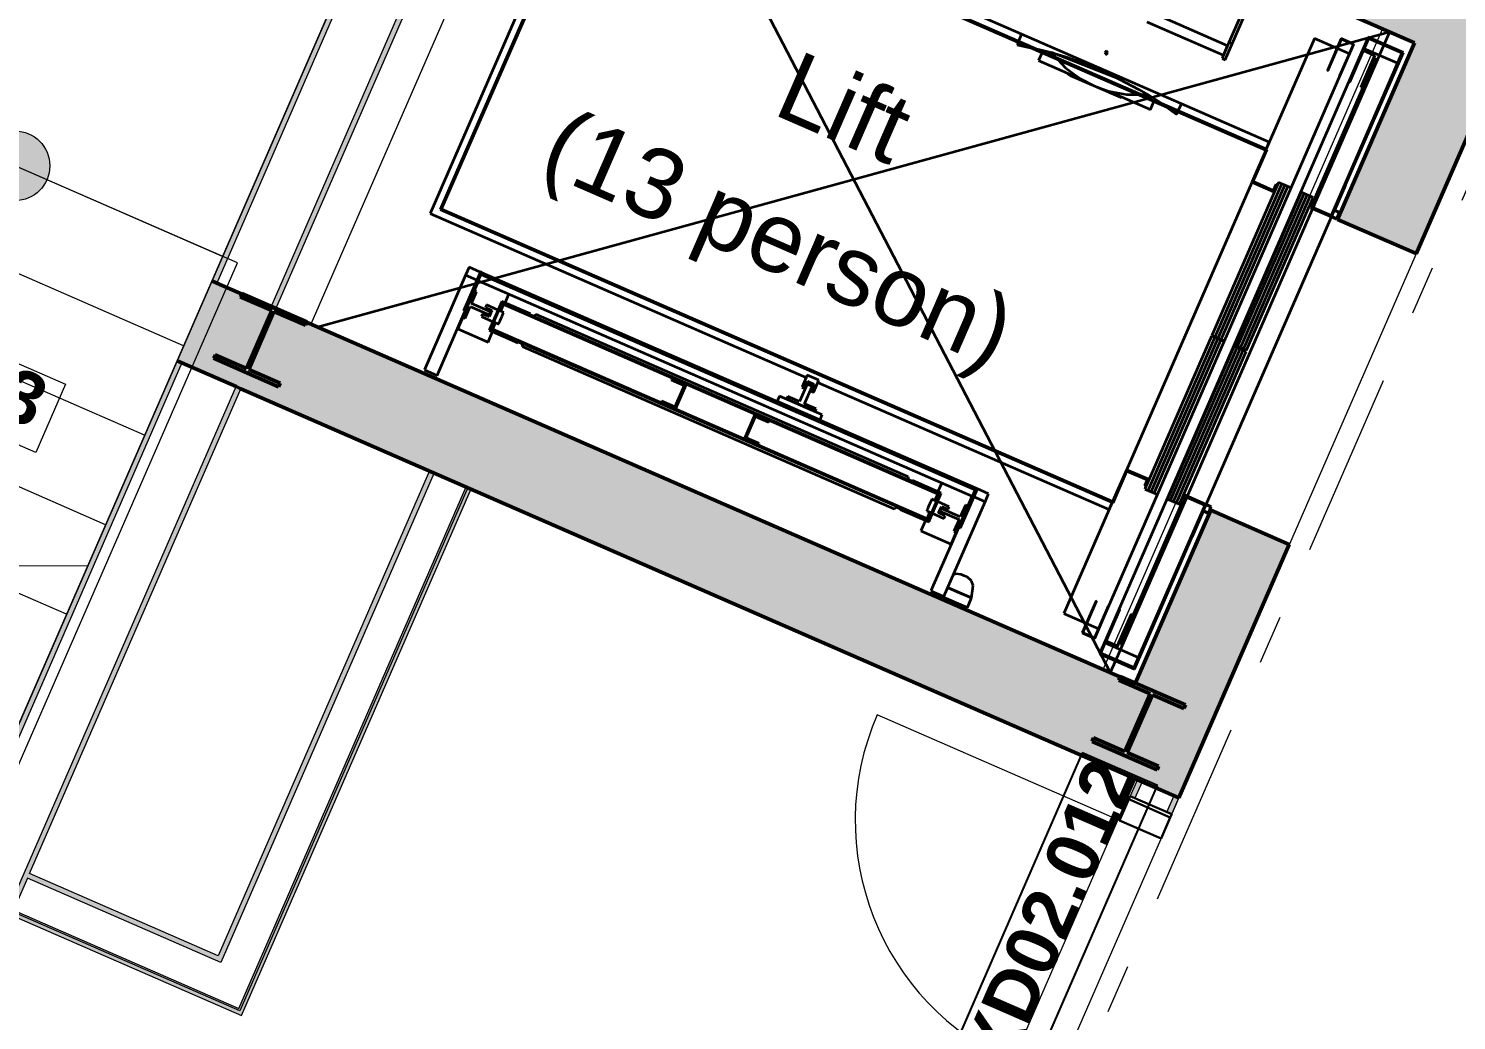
# Model space of a CAD drawing. Header units: millimetres. Extents: x -37281 to 954596, y -59787 to 956680.
# Drawn here: x 878162 to 882260, y -3239 to -393 of the extents above; entities that cross this region are included whole.
import ezdxf
from ezdxf.enums import TextEntityAlignment as Align

# ---------------------------------------------------------------- set-up
doc = ezdxf.new("R2010")
doc.units = ezdxf.units.MM
doc.header["$MEASUREMENT"] = 0
doc.linetypes.add('Double Dashed', pattern=[1093.611073, 529.166651, -211.666656, 141.111112, -211.666656])
for name, color, linetype in [('A-05-M_Gross_Int_Circulation', 7, 'Continuous'), ('A-05-M_Gross_Int_Plant', 7, 'Continuous'), ('A-15-M_Column_Int', 7, 'Continuous'), ('A-15-MG_Structural_Grid', 7, 'Continuous'), ('A-20-M_Floor_Slab', 7, 'Continuous'), ('A-25-M_Wall_Int', 7, 'Continuous'), ('ArchiCAD Door Markers', 7, 'Continuous'), ('ArchiCAD Doors', 7, 'Continuous'), ('New_A-05-M_Gross_Int_Circulation', 7, 'Continuous')]:
    doc.layers.add(name, color=color, linetype=linetype)
for name, color, linetype, lineweight, true_color in [('A-05-M_Gross_Int_Circulation_Pen_No__74', 7, 'Continuous', 20, 0x606060), ('A-05-M_Gross_Int_Plant_Pen_No__74', 7, 'Continuous', 20, 0x606060), ('A-15-M_Column_Int_Pen_No__28', 7, 'Continuous', 50, 0x2a2a2a), ('A-15-MG_Structural_Grid_Pen_No__163', 7, 'Continuous', 0, 0x750077), ('A-25-M_Wall_Int_Pen_No__107', 7, 'Continuous', 15, 0xa6a6a6), ('A-25-M_Wall_Int_Pen_No__27', 7, 'Continuous', 50, 0x2a2a2a), ('ArchiCAD Doors_Pen_No__27', 7, 'Continuous', 50, 0x2a2a2a), ('ArchiCAD Doors_Pen_No__43', 7, 'Continuous', 30, 0x444444), ('ArchiCAD Doors_Pen_No__63', 7, 'Continuous', 20, 0x606060), ('New_A-05-M_Gross_Int_Circulation_Pen_No__74', 7, 'Continuous', 20, 0x606060)]:
    doc.layers.add(name, color=color, linetype=linetype, lineweight=lineweight, true_color=true_color)
for name, color, linetype, lineweight in [('A-20-M_Floor_Slab_Pen_No__89', 8, 'Continuous', 20), ('A-25-M_Wall_Int_Pen_No__1', 7, 'Continuous', 13), ('A-30-M_Stair_Pen_No__1', 7, 'Continuous', 13), ('A-30-M_Stair_Pen_No__2', 8, 'Continuous', 15), ('A-80-M_Lift_Pen_No__8', 7, 'Continuous', 35), ('ArchiCAD Door Markers_Pen_No__1', 7, 'Continuous', 13), ('ArchiCAD Door Markers_Pen_No__5', 7, 'Continuous', 25), ('ArchiCAD Doors_Pen_No__1', 7, 'Continuous', 13), ('ArchiCAD Zone Stamps_Pen_No__9', 7, 'Continuous', 13), ('New_A-95-P_Text_1_50_GA_Pen_No__1', 7, 'Continuous', 13), ('New_ArchiCAD Zone Stamps_Pen_No__9', 7, 'Continuous', 13)]:
    doc.layers.add(name, color=color, linetype=linetype, lineweight=lineweight)
doc.styles.add('GENERATED_STYLE_1', font='')
doc.styles.add('GENERATED_STYLE_2', font='')
doc.styles.add('GENERATED_STYLE_3', font='')
doc.styles.add('GENERATED_STYLE_4', font='')
doc.styles.get('GENERATED_STYLE_1').set_extended_font_data('Swis721 BT', bold=True)
doc.styles.get('GENERATED_STYLE_2').set_extended_font_data('Arial', bold=True)
doc.styles.get('GENERATED_STYLE_3').set_extended_font_data('Arial')
doc.styles.get('GENERATED_STYLE_4').set_extended_font_data('Swis721 BT')

# ---------------------------------------------------------------- blocks, each defined once
blk = doc.blocks.new('Hub Circulation-Second_SF014_42_1', base_point=(876979.5, 5772.6))
at = {"layer": 'New_A-05-M_Gross_Int_Circulation_Pen_No__74', "linetype": 'Continuous'}
blk.add_line((883357.7, 1744.8), (880973.6, -3722.7), dxfattribs=at)
at = {"layer": 'New_ArchiCAD Zone Stamps_Pen_No__9'}
for tag, height, style, p in [('ROOM_NAME', 250, 'GENERATED_STYLE_2', (875649.2, 7549.1)), ('zoneNameLine2', 250, 'GENERATED_STYLE_2', (875460.7, 7117)), ('ROOM_NUMBER', 200, 'GENERATED_STYLE_3', (875272.3, 6696.3)), ('measuredAreaCode', 200, 'GENERATED_STYLE_3', (875115.3, 6336.2)), ('ROOM_WALLS_PRM', 200, 'GENERATED_STYLE_3', (875422.7, 6202.1)), ('DUMMY_649', 200, 'GENERATED_STYLE_3', (876051.9, 5927.8)), ('DUMMY_650', 133.3, 'GENERATED_STYLE_3', (876331.1, 5821.2))]:
    blk.add_attdef(tag, text='', height=height, rotation=336.4404, dxfattribs=dict(at, style=style)).set_placement(p, align=Align.TOP_LEFT)
blk = doc.blocks.new('Slab_11_1', base_point=(868400.7, -1742.5))
at = {"layer": 'A-20-M_Floor_Slab_Pen_No__89', "linetype": 'Continuous', "flags": 128}
for points in [[(868400.7, -1742.5), (871981.6, 6433.3), (871711.1, 6181.5), (872166.4, 6610.1), (872083.5, 6699.2), (879688, 13775.7), (879758.4, 13700.1), (882077.2, 15857.9), (882748.6, 15136.4), (883656.2, 17217.8), (917975.8, 2252.6), (910750.2, -14317.9), (907864.7, -13059.7), (905807.1, -17778.4), (876958.8, -5199.1), (878761.4, -1065.4), (876229.6, 38.6), (874326.3, -4326.4)], [(881245.9, -2232.6), (882047.3, -394.7), (879774, 596.5), (878972.6, -1241.4)]]:
    blk.add_lwpolyline(points, close=True, dxfattribs=at)
blk = doc.blocks.new('Female WC_INB 2253_92_2', base_point=(879209.4, -4820.6))
at = {"layer": 'A-05-M_Gross_Int_Plant_Pen_No__74', "linetype": 'Continuous'}
for p, q in [((879422.7, -1710.3), (878768.2, -3211.3)), ((881339.4, -2546.1), (879422.7, -1710.3)), ((880803.8, -3774.4), (881339.4, -2546.1)), ((878768.2, -3211.3), (878079.4, -2911))]:
    blk.add_line(p, q, dxfattribs=at)
at = {"layer": 'ArchiCAD Zone Stamps_Pen_No__9'}
for tag, height, style, p in [('ROOM_NAME', 250, 'GENERATED_STYLE_2', (878821.7, -3455.1)), ('zoneNameLine2', 250, 'GENERATED_STYLE_2', (878633.2, -3887.2)), ('ROOM_NUMBER', 200, 'GENERATED_STYLE_3', (878444.8, -4307.9)), ('measuredAreaCode', 200, 'GENERATED_STYLE_3', (878287.8, -4668)), ('DUMMY_649', 200, 'GENERATED_STYLE_3', (878595.2, -4802.1)), ('DUMMY_650', 200, 'GENERATED_STYLE_3', (879065.9, -5007.3)), ('DUMMY_651', 133.3, 'GENERATED_STYLE_3', (879345.2, -5113.9))]:
    blk.add_attdef(tag, text='', height=height, rotation=336.4404, dxfattribs=dict(at, style=style)).set_placement(p, align=Align.TOP_LEFT)
blk = doc.blocks.new('Stair 03_INB 2252_97_2', base_point=(877629.1, -173.2))
at = {"layer": 'A-05-M_Gross_Int_Circulation_Pen_No__74', "linetype": 'Continuous'}
blk.add_line((876916.7, -5180.7), (879624.7, 1029.5), dxfattribs=at)
at = {"layer": 'ArchiCAD Zone Stamps_Pen_No__9'}
for tag, height, style, p in [('ROOM_NAME', 250, 'GENERATED_STYLE_2', (877381, 1131.5)), ('zoneNameLine2', 250, 'GENERATED_STYLE_2', (877192.5, 699.3)), ('ROOM_NUMBER', 200, 'GENERATED_STYLE_3', (877004.1, 278.6)), ('measuredAreaCode', 200, 'GENERATED_STYLE_3', (876847.1, -81.5)), ('DUMMY_649', 200, 'GENERATED_STYLE_3', (877154.5, -215.5)), ('DUMMY_650', 200, 'GENERATED_STYLE_3', (877643.8, -428.9)), ('DUMMY_651', 133.3, 'GENERATED_STYLE_3', (877923.1, -535.5))]:
    blk.add_attdef(tag, text='', height=height, rotation=336.4404, dxfattribs=dict(at, style=style)).set_placement(p, align=Align.TOP_LEFT)
blk = doc.blocks.new('Wall_256_2', base_point=(876916.7, -5180.7))
at = {"layer": 'A-25-M_Wall_Int_Pen_No__107', "linetype": 'Continuous'}
for points in [[(879489.9, 720.4), (878688.5, -1117.5), (878702.2, -1123.4), (879503.6, 714.4)], [(879659.4, 646.5), (878858, -1191.4), (878871.8, -1197.4), (879673.2, 640.5)], [(878588.5, -1346.6), (876916.7, -5180.7), (876930.4, -5186.7), (878602.3, -1352.6)], [(878758.1, -1420.6), (877086.3, -5254.7), (877100, -5260.7), (878771.9, -1426.6)]]:
    blk.add_hatch(color=256, dxfattribs=at).paths.add_polyline_path(points)
at = {"layer": 'A-25-M_Wall_Int_Pen_No__107', "linetype": 'Continuous', "lineweight": 0, "true_color": 0x535353}
for points in [[(878688.5, -1117.5), (878588.5, -1346.6), (878602.3, -1352.6), (878702.2, -1123.4)], [(878702.2, -1123.4), (878602.3, -1352.6), (878758.1, -1420.6), (878858, -1191.4)], [(878858, -1191.4), (878758.1, -1420.6), (878771.9, -1426.6), (878871.8, -1197.4)]]:
    blk.add_hatch(color=251, dxfattribs=at).paths.add_polyline_path(points)
at = {"layer": 'A-25-M_Wall_Int_Pen_No__1', "linetype": 'Continuous'}
for p, q in [((879503.6, 714.4), (878702.2, -1123.4)), ((878858, -1191.4), (879659.4, 646.5)), ((878602.3, -1352.6), (876930.4, -5186.7)), ((877086.3, -5254.7), (878758.1, -1420.6))]:
    blk.add_line(p, q, dxfattribs=at)
at = {"layer": 'A-25-M_Wall_Int_Pen_No__1', "linetype": 'Continuous', "flags": 128}
for points in [[(878871.8, -1197.4), (879673.2, 640.5)], [(879383.1, 475.5), (876916.7, -5180.7)], [(878165.3, -2817.6), (878771.9, -1426.6)]]:
    blk.add_lwpolyline(points, dxfattribs=at)
at = {"layer": 'A-25-M_Wall_Int_Pen_No__27', "linetype": 'Continuous'}
for p, q in [((878702.2, -1123.4), (878688.5, -1117.5)), ((878858, -1191.4), (878702.2, -1123.4)), ((878871.8, -1197.4), (878858, -1191.4)), ((878588.5, -1346.6), (878602.3, -1352.6)), ((878602.3, -1352.6), (878758.1, -1420.6)), ((878758.1, -1420.6), (878771.9, -1426.6))]:
    blk.add_line(p, q, dxfattribs=at)
blk = doc.blocks.new('Wall_257_2', base_point=(877982, -2737.6))
at = {"layer": 'A-25-M_Wall_Int_Pen_No__107', "linetype": 'Continuous'}
for points in [[(878706.1, -3053.4), (878165.3, -2817.6), (878159.3, -2831.3), (878713.9, -3073.1)], [(878113.4, -2936.7), (878773.3, -3224.5), (878765.6, -3204.8), (878119.4, -2923)]]:
    blk.add_hatch(color=256, dxfattribs=at).paths.add_polyline_path(points)
at = {"layer": 'A-25-M_Wall_Int_Pen_No__1', "linetype": 'Continuous'}
for p, q in [((878713.9, -3073.1), (878159.3, -2831.3)), ((878119.4, -2923), (878765.6, -3204.8))]:
    blk.add_line(p, q, dxfattribs=at)
at = {"layer": 'A-25-M_Wall_Int_Pen_No__1', "linetype": 'Continuous', "flags": 128}
for points in [[(878706.1, -3053.4), (878165.3, -2817.6)], [(878159.3, -2831.3), (878119.4, -2923)], [(878113.4, -2936.7), (878773.3, -3224.5)]]:
    blk.add_lwpolyline(points, dxfattribs=at)
blk = doc.blocks.new('Wall_258_2', base_point=(878706.1, -3053.4))
at = {"layer": 'A-25-M_Wall_Int_Pen_No__107', "linetype": 'Continuous'}
for points in [[(879312.7, -1662.4), (878706.1, -3053.4), (878713.9, -3073.1), (879326.4, -1668.4)], [(878773.3, -3224.5), (879431.9, -1714.3), (879418.1, -1708.3), (878765.6, -3204.8)]]:
    blk.add_hatch(color=256, dxfattribs=at).paths.add_polyline_path(points)
at = {"layer": 'A-25-M_Wall_Int_Pen_No__1', "linetype": 'Continuous'}
for p, q in [((879326.4, -1668.4), (878713.9, -3073.1)), ((878765.6, -3204.8), (879418.1, -1708.3))]:
    blk.add_line(p, q, dxfattribs=at)
at = {"layer": 'A-25-M_Wall_Int_Pen_No__1', "linetype": 'Continuous', "flags": 128}
for points in [[(879312.7, -1662.4), (878706.1, -3053.4)], [(879431.9, -1714.3), (879312.7, -1662.4)], [(878773.3, -3224.5), (879431.9, -1714.3)]]:
    blk.add_lwpolyline(points, dxfattribs=at)
blk = doc.blocks.new('Wall_287_2', base_point=(879545.8, 848.8))
at = {"layer": 'A-25-M_Wall_Int_Pen_No__107', "linetype": 'Continuous', "lineweight": 0, "true_color": 0x535353}
blk.add_hatch(color=251, dxfattribs=at).paths.add_polyline_path([(879673.2, 640.5), (882139, -434.7), (882194.9, -306.4), (879729.2, 768.8)])
at = {"layer": 'A-25-M_Wall_Int_Pen_No__27', "linetype": 'Continuous', "flags": 128}
for points in [[(882194.9, -306.4), (879729.2, 768.8)], [(879673.2, 640.5), (882139, -434.7)]]:
    blk.add_lwpolyline(points, dxfattribs=at)
blk = doc.blocks.new('Wall_288_2', base_point=(878688.5, -1117.5))
at = {"layer": 'A-25-M_Wall_Int_Pen_No__107', "linetype": 'Continuous', "lineweight": 0, "true_color": 0x535353}
blk.add_hatch(color=251, dxfattribs=at).paths.add_polyline_path([(878771.9, -1426.6), (881463.1, -2600.1), (881337.6, -2272.6), (878871.8, -1197.4)])
at = {"layer": 'A-25-M_Wall_Int_Pen_No__27', "linetype": 'Continuous', "flags": 128}
for points in [[(881337.6, -2272.6), (878871.8, -1197.4)], [(878771.9, -1426.6), (881463.1, -2600.1)]]:
    blk.add_lwpolyline(points, dxfattribs=at)
blk = doc.blocks.new('Simple Door Opening_5')
at = {"layer": 'ArchiCAD Doors_Pen_No__27', "linetype": 'Continuous'}
for p, q in [((-455, 0), (-455, 246)), ((455, 0), (455, 246))]:
    blk.add_line(p, q, dxfattribs=at)
blk = doc.blocks.new('Wall_290_2', base_point=(883357.7, 1744.8))
at = {"layer": 'A-25-M_Wall_Int_Pen_No__107', "linetype": 'Continuous', "lineweight": 0, "true_color": 0x535353}
for points in [[(882641.4, 102), (882415.9, 200.4), (881918.3, -940.9), (882143.8, -1039.2)], [(881780, -1873.3), (881554.5, -1775), (881337.6, -2272.6), (881463.1, -2600.1)]]:
    blk.add_hatch(color=251, dxfattribs=at).paths.add_polyline_path(points)
at = {"layer": 'A-25-M_Wall_Int_Pen_No__27', "linetype": 'Continuous', "flags": 128}
for points in [[(882143.8, -1039.2), (882641.4, 102)], [(882139, -434.7), (881918.3, -940.9)], [(881554.5, -1775), (881337.6, -2272.6)], [(881463.1, -2600.1), (881780, -1873.3)]]:
    blk.add_lwpolyline(points, dxfattribs=at)
at = {"layer": 'ArchiCAD Doors', "color": 251, "linetype": 'Continuous', "lineweight": 20, "true_color": 0x606060, "xscale": -1, "zscale": 1000, "rotation": 246.4404159907759}
blk.add_blockref('Simple Door Opening_5', (881736.4, -1357.9), dxfattribs=at)
blk = doc.blocks.new('Door 19_5')
at = {"layer": 'ArchiCAD Doors_Pen_No__1', "linetype": 'Continuous'}
for p, q in [((-455.3, -15), (-455.3, 0)), ((455.3, -15), (455.3, 0)), ((-455.3, -115), (-455.3, -15)), ((455.3, -115), (455.3, -15)), ((-455.3, -130), (-455.3, -115)), ((455.3, -130), (455.3, -115))]:
    blk.add_line(p, q, dxfattribs=at)
at = {"layer": 'ArchiCAD Doors_Pen_No__43', "linetype": 'Continuous'}
for p, q in [((-445.3, 0), (-455.3, 0)), ((-455.3, 0), (-455.3, -130)), ((-379.3, 0), (-445.3, 0)), ((-445.3, 0), (-445.3, -130)), ((-379.3, -130), (-379.3, 0)), ((445.3, 0), (379.3, 0)), ((379.3, 0), (379.3, -130)), ((445.3, 0), (455.3, 0)), ((445.3, -130), (445.3, 0)), ((455.3, 0), (455.3, -130)), ((-445.3, -130), (-455.3, -130)), ((-445.3, -130), (-379.3, -130)), ((379.3, -130), (445.3, -130)), ((445.3, -130), (455.3, -130))]:
    blk.add_line(p, q, dxfattribs=at)
at = {"layer": 'ArchiCAD Doors_Pen_No__63', "linetype": 'Continuous'}
blk.add_line((379.3, 0), (379.3, 758.5), dxfattribs=at)
blk.add_arc((379.3, 0), 758.5, 90, 180, dxfattribs=at)
blk = doc.blocks.new('Door Stamp 17_3')
at = {"layer": 'ArchiCAD Door Markers_Pen_No__5', "linetype": 'Continuous'}
for p, q in [((514.6, -70), (-514.6, -70)), ((-514.6, -70), (-514.6, -305.7)), ((514.6, -70), (-514.6, -70)), ((514.6, -305.7), (514.6, -70)), ((-514.6, -305.7), (514.6, -305.7))]:
    blk.add_line(p, q, dxfattribs=at)
at = {"layer": 'ArchiCAD Door Markers_Pen_No__1', "style": 'GENERATED_STYLE_2'}
blk.add_attdef('AC_WIDO_ID', text='', height=150, rotation=180, dxfattribs=at).set_placement((457.5, -21.1), align=Align.BOTTOM_LEFT)
blk = doc.blocks.new('Wall_291_2', base_point=(881563.1, -2370.9))
at = {"layer": 'A-25-M_Wall_Int_Pen_No__107', "linetype": 'Continuous'}
for points in [[(881344, -2548.1), (881323.3, -2595.5), (881337.1, -2601.5), (881357.7, -2554.1)], [(881449.4, -2594.1), (881428.7, -2641.4), (881442.5, -2647.4), (881463.1, -2600.1)], [(880959.4, -3430.1), (880854.5, -3670.7), (880868.2, -3676.7), (880973.1, -3436.1)], [(881064.8, -3476.1), (880959.9, -3716.7), (880973.6, -3722.7), (881078.5, -3482.1)]]:
    blk.add_hatch(color=256, dxfattribs=at).paths.add_polyline_path(points)
at = {"layer": 'A-25-M_Wall_Int_Pen_No__1', "linetype": 'Continuous'}
for p, q in [((881357.7, -2554.1), (881337.1, -2601.5)), ((881337.1, -2601.5), (881323.3, -2595.5)), ((881428.7, -2641.4), (881337.1, -2601.5)), ((881428.7, -2641.4), (881449.4, -2594.1)), ((881442.5, -2647.4), (881428.7, -2641.4)), ((880973.1, -3436.1), (880868.2, -3676.7)), ((880973.1, -3436.1), (880959.4, -3430.1)), ((881064.8, -3476.1), (880973.1, -3436.1)), ((880959.9, -3716.7), (881064.8, -3476.1)), ((881078.5, -3482.1), (881064.8, -3476.1))]:
    blk.add_line(p, q, dxfattribs=at)
at = {"layer": 'A-25-M_Wall_Int_Pen_No__1', "linetype": 'Continuous', "flags": 128}
for points in [[(881344, -2548.1), (881323.3, -2595.5)], [(881463.1, -2600.1), (881344, -2548.1)], [(881442.5, -2647.4), (881463.1, -2600.1)], [(880959.4, -3430.1), (880854.5, -3670.7)], [(880973.6, -3722.7), (881078.5, -3482.1)], [(880868.2, -3676.7), (880959.9, -3716.7)]]:
    blk.add_lwpolyline(points, dxfattribs=at)
at = {"layer": 'ArchiCAD Door Markers'}
ref = blk.add_blockref('Door Stamp 17_3', (881260.5, -3064.8), dxfattribs=dict(at, rotation=246.4404154257695))
ref.add_attrib('AC_WIDO_ID', 'XD02.012', dxfattribs={"layer": 'ArchiCAD Door Markers_Pen_No__1', "color": 7, "height": 150, "rotation": 66.4404, "style": 'GENERATED_STYLE_2'}).set_placement((881013.5, -3407.2), align=Align.BOTTOM_LEFT)
at = {"layer": 'ArchiCAD Doors', "color": 251, "linetype": 'Continuous', "lineweight": 20, "true_color": 0x606060, "zscale": 1000, "rotation": 66.44041542576947}
blk.add_blockref('Door 19_5', (881141.3, -3012.8), dxfattribs=at)
blk = doc.blocks.new('Universal Columns Column 19_3')
at = {"layer": 'A-15-M_Column_Int', "linetype": 'Continuous', "lineweight": 0, "true_color": 0xffffff}
h = blk.add_hatch(dxfattribs=at)
h.set_pattern_fill('613_01__a5_STUCCO_0003', style=0, pattern_type=2)
h.set_pattern_definition([(286.3, (0, 0), (-3213820, 11866500), [3000, -14992680]), (309.93, (992000, -2522800), (-1760680, 765780), [4670, -4288600]), (111.49, (-168200, -712500), (765800, 1760700), [7100, -2708200]), (111.49, (-238700, -1062700), (765800, 1760700), [7100, -2708200]), (111.49, (-566500, -1578300), (765800, 1760700), [7100, -2708200]), (111.49, (-655700, -1708100), (765800, 1760700), [7100, -2708200]), (111.494, (-465300, -1834400), (765800, 1760700), [7100, -2708200]), (111.494, (-104200, -1931700), (765800, 1760700), [7100, -2708200]), (111.494, (257800, -2002000), (765800, 1760700), [7100, -2708200]), (183.06, (-194600, -886000), (2526450, 994900), [11200, -4282100]), (183.06, (-349700, -1079650), (2526450, 994900), [11200, -4282100]), (183.06, (116350, -2076500), (2526450, 994900), [11200, -4282100]), (111.49, (-350400, -1231700), (765800, 1760700), [7100, -2708200]), (111.49, (-502900, -1720200), (765800, 1760700), [7100, -2708200]), (111.494, (-274000, -1895900), (765800, 1760700), [7100, -2708200]), (111.494, (322000, -2155100), (765800, 1760700), [7100, -2708200]), (48.06, (-367140, -1412600), (765780, 1760680), [10500, -6061050]), (48.06, (-236400, -1671930), (765780, 1760680), [10520, -6061050]), (48.06, (-93300, -549600), (765800, 1760700), [10500, -6061050]), (48.06, (189050, -378800), (765800, 1760700), [10500, -6061050]), (48.06, (50600, -207200), (765800, 1760700), [10500, -6061050]), (48.06, (563700, -450600), (765800, 1760700), [10500, -6061050]), (48.06, (904800, -517960), (765780, 1760680), [10500, -6061050]), (48.06, (1265960, -877540), (765780, 1760680), [10500, -6061050]), (48.06, (1482600, -916100), (765780, 1760680), [10520, -6061050]), (48.06, (1273060, -1199550), (765780, 1760680), [10520, -6061050]), (48.06, (1211900, -1491860), (765780, 1760680), [10520, -6061050]), (48.06, (943500, -1689000), (765780, 1760680), [10520, -6061050]), (48.06, (1016600, -1999200), (765780, 1760680), [10520, -6061050]), (48.06, (801000, -2133260), (765780, 1760680), [10520, -6061050]), (48.06, (807600, -2293060), (765780, 1760680), [10520, -6061050]), (48.06, (630500, -2291960), (765780, 1760680), [10520, -6061050]), (48.06, (151700, -1607900), (765780, 1760680), [10520, -6061050]), (48.06, (70000, -1177460), (765780, 1760680), [10500, -6061050]), (48.06, (631750, -935800), (765780, 1760680), [10500, -6061050]), (48.06, (986700, -1181300), (765780, 1760680), [10500, -6061050]), (48.06, (850600, -1436000), (765780, 1760680), [10520, -6061050]), (48.06, (409300, -1365550), (765780, 1760680), [10500, -6061050]), (48.06, (488700, -1638000), (765780, 1760680), [10520, -6061050]), (48.06, (565600, -1787900), (765780, 1760680), [10520, -6061050]), (48.06, (297900, -886800), (765780, 1760680), [10500, -6061050]), (48.06, (277700, -629950), (765800, 1760700), [10500, -6061050]), (111.494, (551400, -2107800), (765800, 1760700), [7100, -2708200]), (111.494, (998900, -2140500), (765800, 1760700), [7100, -2708200]), (111.49, (707000, -1598400), (765800, 1760700), [7100, -2708200]), (111.494, (1193500, -1658100), (765800, 1760700), [7100, -2708200]), (111.49, (691100, -1191600), (765800, 1760700), [7100, -2708200]), (111.49, (1263300, -1334100), (765800, 1760700), [7100, -2708200]), (111.49, (979600, -866500), (765800, 1760700), [7100, -2708200]), (111.49, (1307600, -730700), (765800, 1760700), [7100, -2708200]), (111.49, (640400, -526600), (765800, 1760700), [7100, -2708200]), (111.49, (694500, -717200), (765800, 1760700), [7100, -2708200]), (111.49, (314700, -283700), (765800, 1760700), [7100, -2708200]), (111.49, (167600, -528500), (765800, 1760700), [7100, -2708200]), (111.49, (12400, -430600), (765800, 1760700), [7100, -2708200]), (111.49, (67100, -748000), (765800, 1760700), [7100, -2708200]), (111.49, (344000, -1091200), (765800, 1760700), [7100, -2708200]), (111.49, (29600, -939300), (765800, 1760700), [7100, -2708200]), (111.49, (438400, -757700), (765800, 1760700), [7100, -2708200]), (111.49, (-42600, -1373600), (765800, 1760700), [7100, -2708200]), (169.023, (65740, -1702860), (-7808487, 1302433), [10530, -17691000]), (169.023, (1133700, -1883880), (-7808487, 1302433), [10530, -17691000]), (169.023, (1445740, -1224800), (-7808487, 1302433), [10530, -17691000]), (169.023, (1047320, -1405880), (-7808487, 1302433), [10530, -17691000]), (169.023, (180300, -1357830), (-7808487, 1302433), [10530, -17691000]), (169.023, (-432670, -1577200), (-7808487, 1302433), [10530, -17691000]), (169.023, (223600, -966600), (-7808487, 1302433), [10530, -17691000]), (169.023, (1136430, -1014340), (-7808487, 1302433), [10530, -17691000]), (169.023, (1524220, -1021000), (-7808487, 1302433), [10530, -17691000]), (169.023, (1135220, -608810), (-7808487, 1302433), [10530, -17691000]), (169.023, (893470, -721350), (-7808487, 1302433), [10530, -17691000]), (169.023, (840820, -1017380), (-7808487, 1302433), [10530, -17691000]), (169.023, (46180, -1841170), (-7808487, 1302433), [10530, -17691000]), (169.023, (407640, -1861700), (-7808487, 1302433), [10530, -17691000]), (169.023, (845750, -1951000), (-7808487, 1302433), [10530, -17691000]), (48.06, (1350950, -1429200), (765780, 1760680), [10520, -6061050]), (48.06, (1140700, -2005970), (765780, 1760680), [10520, -6061050]), (48.06, (978100, -2309850), (765780, 1760680), [10520, -6061050]), (48.06, (198750, -158600), (765800, 1760700), [10500, -6061050]), (48.06, (458460, -261400), (765800, 1760700), [10500, -6061050]), (48.06, (772750, -448730), (765780, 1760680), [10500, -6061050]), (48.06, (1481360, -686060), (765780, 1760680), [10520, -6061050]), (48.06, (1667650, -817700), (765780, 1760680), [10520, -6061050]), (48.06, (1651400, -901750), (765780, 1760680), [10520, -6061050])])
h.paths.add_polyline_path([(-101.8, -101.6), (101.8, -101.6), (101.8, -90.6), (3.6, -90.6), (3.6, 90.6), (101.8, 90.6), (101.8, 101.6), (-101.8, 101.6), (-101.8, 90.6), (-3.6, 90.6), (-3.6, -90.6), (-101.8, -90.6)])
at = {"layer": 'A-15-M_Column_Int_Pen_No__28', "linetype": 'Continuous'}
for p, q in [((101.8, 101.6), (-101.8, 101.6)), ((-101.8, 101.6), (-101.8, 90.6)), ((-101.8, 90.6), (-3.6, 90.6)), ((-3.6, 90.6), (-3.6, -90.6)), ((3.6, -90.6), (3.6, 90.6)), ((3.6, 90.6), (101.8, 90.6)), ((101.8, 90.6), (101.8, 101.6)), ((-3.6, -90.6), (-101.8, -90.6)), ((-101.8, -90.6), (-101.8, -101.6)), ((-101.8, -101.6), (101.8, -101.6)), ((101.8, -90.6), (3.6, -90.6)), ((101.8, -101.6), (101.8, -90.6))]:
    blk.add_line(p, q, dxfattribs=at)
blk = doc.blocks.new('Standard grid marker')
at = {"layer": 'A-15-MG_Structural_Grid_Pen_No__163', "linetype": 'Double Dashed'}
blk.add_line((1000, 0), (29726, 0), dxfattribs=at)
at = {"layer": 'A-15-MG_Structural_Grid_Pen_No__163', "style": 'GENERATED_STYLE_4'}
for tag, p in [('AC_MarkerText_1_0', (-500, 41.2)), ('AC_MarkerText_1_1', (31226, 41.2))]:
    blk.add_attdef(tag, text='', height=350, rotation=90, dxfattribs=at).set_placement(p, align=Align.MIDDLE_CENTER)
blk = doc.blocks.new('ST01.03_2')
at = {"layer": 'A-30-M_Stair_Pen_No__2', "linetype": 'Continuous'}
blk.add_hatch(color=256, dxfattribs=at).paths.add_polyline_path([(750, 0, 1), (550, 0, 1)])
at = {"layer": 'A-30-M_Stair_Pen_No__1', "linetype": 'Continuous'}
for p, q in [((0, 0), (0, 1483.665)), ((650, 1248.665), (0, 968.665)), ((0, 1120), (1005.882, 1120)), ((0, 840), (1300, 840)), ((0, 560), (1300, 560)), ((0, 280), (1300, 280)), ((0, 0), (1300, 0)), ((0, 0), (1300, 0))]:
    blk.add_line(p, q, dxfattribs=at)
blk.add_circle((650, 0), 100, dxfattribs=at)

msp = doc.modelspace()

# ---------------------------------------------------------------- linework, layer by layer
at = {"layer": 'A-80-M_Lift_Pen_No__8', "linetype": 'Continuous'}
for p, q in [((879794, 587.9), (881265.9, -2241.3)), ((879774.4, 130), (879314.7, -924.1)), ((879785.8, 101.1), (879343.7, -912.7)), ((879347.6, -911.2), (879787.3, 97.1)), ((881716.2, -740.7), (879785.8, 101.1)), ((879787.3, 97.1), (881712.3, -742.2)), ((881672.5, -283.1), (881606.9, -433.4)), ((881616.1, -437.4), (881681.6, -287.1)), ((881011.9, -409.6), (880886.5, -354.9)), ((881602.9, -442.6), (881382.9, -346.6)), ((882067.3, -403.4), (878992.6, -1250)), ((881011.9, -409.6), (881003.1, -429.7)), ((881470.2, -609.4), (881011.9, -409.6)), ((881370.9, -374.1), (881590.9, -470.1)), ((882067.3, -403.4), (882052.3, -437.8)), ((881001.9, -432.5), (880998.7, -439.8)), ((880998.7, -439.8), (881038.5, -448.5)), ((881036, -447.9), (881070.4, -462.9)), ((882052.3, -437.8), (881280.9, -2206.9)), ((881606.9, -433.4), (881586.9, -479.2)), ((881590.9, -470.1), (881602.9, -442.6)), ((881596.1, -483.2), (881616.1, -437.4)), ((881616.1, -437.4), (881606.9, -433.4)), ((881852.2, -421.4), (881713.5, -739.5)), ((881953, -465.4), (881852.2, -421.4)), ((881929.2, -422.3), (881889.3, -514)), ((881890.2, -514.4), (881929.7, -423.6)), ((881963.7, -438.4), (881924.1, -529.1)), ((881925, -529.5), (881965, -437.9)), ((881965, -437.9), (881929.2, -422.3)), ((881929.7, -423.6), (881963.7, -438.4)), ((882006.5, -417.8), (881986.5, -463.6)), ((881989.2, -464.8), (882008, -421.7)), ((882107.3, -461.8), (882006.5, -417.8)), ((882008, -421.7), (882103.3, -463.3)), ((881053.5, -451.7), (881063.4, -453.9)), ((881070.6, -462.5), (881060.6, -485.4)), ((881060.6, -485.4), (881180.7, -537.7)), ((881063.4, -453.9), (881097.9, -462.4)), ((881070.4, -462.9), (881070.6, -462.5)), ((881073.3, -456.3), (881071.8, -459.7)), ((881097.9, -462.4), (881145.2, -476.4)), ((881097.9, -462.4), (881111.2, -476.9)), ((881291.8, -538.2), (881097.9, -462.4)), ((881116.2, -482.3), (881137.8, -505.9)), ((881145.2, -476.4), (881216.5, -503.2)), ((881251.2, -461), (881250.9, -462.6)), ((881250.9, -462.6), (881251.2, -464.1)), ((881252.1, -459.7), (881251.2, -461)), ((881251.2, -464.1), (881252, -465.4)), ((881252, -465.4), (881253.3, -466.3)), ((881253.4, -458.9), (881252.1, -459.7)), ((881253.3, -466.3), (881254.8, -466.6)), ((881255, -458.6), (881253.4, -458.9)), ((881254.8, -466.6), (881256.4, -466.4)), ((881256.5, -459), (881255, -458.6)), ((881986.5, -463.6), (881255, -2141.1)), ((881256.4, -466.4), (881257.7, -465.5)), ((881257.8, -459.9), (881256.5, -459)), ((881257.7, -465.5), (881258.6, -464.2)), ((881258.6, -461.2), (881257.8, -459.9)), ((881258.9, -462.7), (881258.6, -461.2)), ((881258.6, -464.2), (881258.9, -462.7)), ((881586.9, -479.2), (881596.1, -483.2)), ((881785.1, -850.4), (881953, -465.4)), ((882026.8, -481.2), (881841, -907.5)), ((881844.9, -905.9), (882029.6, -482.4)), ((882103.3, -463.3), (881899.9, -929.9)), ((881901.5, -933.8), (882107.3, -461.8)), ((881992.3, -455.3), (881952.3, -546.9)), ((881953.3, -547.3), (881992.8, -456.6)), ((882024.9, -470.6), (881985.3, -561.3)), ((881986.3, -561.7), (882026.2, -470)), ((881986.5, -463.6), (881989.2, -464.8)), ((882026.2, -470), (881992.3, -455.3)), ((881992.8, -456.6), (882024.9, -470.6)), ((882090.6, -492.6), (881995.2, -451.1)), ((882029.6, -482.4), (882026.8, -481.2)), ((881137.8, -505.9), (881180.7, -537.7)), ((881143.1, -521.3), (881142.1, -523.6)), ((881142.1, -523.6), (881151.3, -527.6)), ((881152.3, -525.3), (881151.3, -527.6)), ((881151.3, -527.6), (881213.3, -554.7)), ((881216.5, -503.2), (881239.8, -512.2)), ((881239.8, -512.2), (881291.8, -538.2)), ((881889.3, -514), (881890.2, -514.4)), ((881924.1, -529.1), (881925, -529.5)), ((881180.7, -537.7), (881219.8, -558.1)), ((881219.8, -558.1), (881261.4, -572.9)), ((881226.8, -560.5), (881288.8, -587.6)), ((881261.4, -572.9), (881381.4, -625.3)), ((881261.4, -572.9), (881313.8, -582.7)), ((881291.8, -538.2), (881348.4, -568.3)), ((881348.4, -568.3), (881372.9, -582.3)), ((881952.3, -546.9), (881953.3, -547.3)), ((881985.3, -561.3), (881986.3, -561.7)), ((881288.8, -587.6), (881289.8, -585.3)), ((881288.8, -587.6), (881297.9, -591.6)), ((881297.9, -591.6), (881298.9, -589.3)), ((881313.8, -582.7), (881345.8, -582.5)), ((881353.2, -582.4), (881372.9, -582.3)), ((881372.9, -582.3), (881415.5, -609.6)), ((881381.4, -625.3), (881391.4, -602.3)), ((881391.4, -602.3), (881391.2, -602.8)), ((881391.2, -602.8), (881428.7, -619.2)), ((881392.6, -599.6), (881394.2, -595.9)), ((881461.4, -629.6), (881470.2, -609.4)), ((881722.3, -719.3), (881470.2, -609.4)), ((881426.8, -617.8), (881457, -639.7)), ((881457, -639.7), (881460.2, -632.3)), ((881713.5, -739.5), (881722.3, -719.3)), ((881712.3, -742.2), (881672.3, -833.9)), ((881676.2, -832.4), (881716.2, -740.7)), ((881313.9, -1659.5), (881673.7, -834.5)), ((881749.3, -834.8), (881558, -1273.6)), ((881566.9, -1277.5), (881758.3, -838.7)), ((881575.9, -1281.4), (881767.2, -842.6)), ((881584.8, -1285.3), (881776.2, -846.5)), ((881593.8, -1289.2), (881785.1, -850.4)), ((881672.3, -833.9), (881735.5, -861.5)), ((881734, -857.5), (881676.2, -832.4)), ((881741.4, -840.6), (881734, -857.5)), ((881735.5, -861.5), (881744.1, -841.8)), ((881744.1, -841.8), (881741.4, -840.6)), ((881785.1, -850.4), (881749.3, -834.8)), ((881910.3, -914.8), (881942.1, -841.9)), ((881942.1, -841.9), (881941.6, -841.7)), ((881814.4, -863.2), (881623.2, -1301.7)), ((881631.7, -1305.5), (881822.9, -866.9)), ((881640.1, -1309.2), (881831.4, -870.6)), ((881648.6, -1312.9), (881839.9, -874.3)), ((881657.1, -1316.5), (881848.3, -878)), ((881848.3, -878), (881814.4, -863.2)), ((881851, -898.2), (881847.2, -906.9)), ((881848.1, -907.3), (881851.9, -898.6)), ((881851.9, -898.6), (881851, -898.2)), ((879314.7, -924.1), (880393.4, -1394.4)), ((879343.7, -912.7), (881274.1, -1754.5)), ((881272.6, -1750.6), (879347.6, -911.2)), ((881541.7, -1758.8), (881901.5, -933.8)), ((881841, -907.5), (881901.5, -933.8)), ((881899.9, -929.9), (881844.9, -905.9)), ((881901.5, -933.8), (881915.7, -940)), ((881915.1, -938.7), (881901.8, -932.9)), ((881909.4, -915.5), (881922.7, -921.3)), ((881924.1, -920.8), (881910.3, -914.8)), ((881922.7, -921.3), (881915.1, -938.7)), ((881915.7, -940), (881924.1, -920.8)), ((879416.5, -1101), (879298, -1372.8)), ((879458.8, -1091.6), (879410, -1203.5)), ((879414.6, -1205.5), (879463.3, -1093.6)), ((879426.5, -1078.1), (879416.5, -1101)), ((879448.6, -1115), (879416.5, -1101)), ((879458.6, -1092.1), (879426.5, -1078.1)), ((879463.3, -1093.6), (879458.8, -1091.6)), ((879463.1, -1094.1), (879461.1, -1098.7)), ((879461.1, -1098.7), (880878.3, -1716.6)), ((880880.3, -1712), (879463.1, -1094.1)), ((879440.6, -1145.9), (879407.8, -1221.1)), ((879447.9, -1149.1), (879440.6, -1145.9)), ((879453.6, -1117.2), (879441, -1146.1)), ((879453.2, -1117), (880870.3, -1735)), ((879433.3, -1182.5), (879447.9, -1149.1)), ((879488.3, -1206.5), (879433.3, -1182.5)), ((879476.4, -1186.3), (879473.2, -1193.7)), ((879509.8, -1200.9), (879476.4, -1186.3)), ((879520.1, -1176.2), (879484.1, -1258.7)), ((879488.1, -1257.1), (879521.6, -1180.1)), ((879524.8, -1185.3), (879516.6, -1204.1)), ((879602.6, -1212.2), (879520.1, -1176.2)), ((879521.6, -1180.1), (879601.4, -1214.9)), ((879526, -1182.6), (879524.8, -1185.3)), ((880771.5, -1728.9), (879524.8, -1185.3)), ((880772.6, -1726.2), (879526, -1182.6)), ((879528.3, -1183.6), (879528.5, -1183.1)), ((879529.7, -1180.4), (879540.7, -1155.2)), ((879334.6, -1388.8), (879414.6, -1205.5)), ((879408.2, -1221.3), (879393.7, -1254.7)), ((879407.8, -1221.1), (879415.1, -1224.2)), ((879410, -1203.5), (879414.6, -1205.5)), ((879415.1, -1224.2), (879429.7, -1190.8)), ((879429.7, -1190.8), (879484.7, -1214.8)), ((879465, -1212.4), (879461.8, -1219.8)), ((879461.8, -1219.8), (879495.3, -1234.4)), ((879483.8, -1220.6), (879465, -1212.4)), ((879473.2, -1193.7), (879492, -1201.9)), ((879492, -1201.9), (879483.8, -1220.6)), ((879484.7, -1214.8), (879488.3, -1206.5)), ((879495.3, -1234.4), (879509.8, -1200.9)), ((879525.8, -1208.1), (879512, -1202.1)), ((879515.8, -1231), (879518.6, -1224.6)), ((879518.6, -1224.6), (879521.3, -1218.3)), ((879521.3, -1218.3), (879523.7, -1213)), ((879523.7, -1213), (879525.2, -1209.4)), ((879525.2, -1209.4), (879525.8, -1208.1)), ((879583.5, -1207.1), (879583.3, -1207.6)), ((879601.4, -1214.9), (879602.6, -1212.2)), ((879611.4, -1218.8), (879601.6, -1214.5)), ((879619.2, -1214), (879610.4, -1219.4)), ((880686.2, -1679.2), (879619.2, -1214)), ((879393.2, -1254.5), (879393.7, -1254.7)), ((879393.7, -1254.7), (879480.7, -1292.7)), ((879480.7, -1292.7), (879493.7, -1262.9)), ((879484.1, -1258.7), (879566.6, -1294.7)), ((879567.8, -1291.9), (879488.1, -1257.1)), ((879494, -1255.9), (879492.8, -1258.7)), ((879492.8, -1258.7), (880739.5, -1802.3)), ((879502.2, -1237.1), (879494, -1255.9)), ((880740.7, -1799.5), (879494, -1255.9)), ((879494.9, -1260.1), (879495.1, -1259.7)), ((879497.6, -1235.1), (879511.4, -1241.1)), ((879511.4, -1241.1), (879511.9, -1239.9)), ((879511.9, -1239.9), (879513.5, -1236.3)), ((879513.5, -1236.3), (879515.8, -1231)), ((879550.1, -1283.7), (879549.9, -1284.1)), ((879566.6, -1294.7), (879567.8, -1291.9)), ((879567.6, -1292.4), (879577.5, -1296.7)), ((879577.2, -1295.5), (879579.3, -1305.6)), ((879579.3, -1305.6), (880646.2, -1770.9)), ((881557, -1276), (881365.7, -1714.7)), ((881374.6, -1718.7), (881565.9, -1279.8)), ((881383.5, -1722.6), (881574.9, -1283.7)), ((881392.5, -1726.5), (881583.8, -1287.6)), ((881401.4, -1730.3), (881592.7, -1291.6)), ((881622, -1304.6), (881430.7, -1743.1)), ((881439.2, -1746.8), (881630.5, -1308.2)), ((881592.7, -1291.6), (881557, -1276)), ((881558, -1273.6), (881593.8, -1289.2)), ((881592.7, -1291.6), (881593.8, -1289.2)), ((881655.9, -1319.4), (881622, -1304.6)), ((881623.2, -1301.7), (881657.1, -1316.5)), ((881447.7, -1750.5), (881638.9, -1311.9)), ((881456.2, -1754.2), (881647.4, -1315.6)), ((881464.7, -1757.9), (881655.9, -1319.4)), ((879298, -1372.8), (879334.6, -1388.8)), ((880396.4, -1387.6), (880381.8, -1421)), ((880429.8, -1402.2), (880396.4, -1387.6)), ((880007.9, -1397.1), (880006.3, -1400.8)), ((880006.3, -1400.8), (880043.9, -1417.2)), ((880049.2, -1415.1), (880007.9, -1397.1)), ((880043.9, -1417.2), (880017.1, -1478.6)), ((880019.2, -1483.8), (880049.2, -1415.1)), ((880396.2, -1413.7), (880374.6, -1463.2)), ((880381.8, -1421), (880381.2, -1422.4)), ((880381.2, -1422.4), (880388.5, -1425.6)), ((880381.8, -1421), (880389.1, -1424.2)), ((880388.5, -1425.6), (880389.1, -1424.2)), ((880389.1, -1424.2), (880397.3, -1405.4)), ((880389.3, -1469.6), (880410.9, -1420.1)), ((880410.9, -1420.1), (880396.2, -1413.7)), ((880396.7, -1406.8), (880415.5, -1415)), ((880397.3, -1405.4), (880416.1, -1413.6)), ((880407.9, -1432.4), (880407.3, -1433.8)), ((880407.3, -1433.8), (880414.7, -1437)), ((880416.1, -1413.6), (880407.9, -1432.4)), ((880407.9, -1432.4), (880415.3, -1435.6)), ((880415.3, -1435.6), (880429.8, -1402.2)), ((880426.8, -1409), (881262.6, -1773.5)), ((879979.6, -1462.2), (879978, -1465.9)), ((879978, -1465.9), (880019.2, -1483.8)), ((880017.1, -1478.6), (879979.6, -1462.2)), ((880316.9, -1447.8), (880310.5, -1462.5)), ((880310.5, -1462.5), (880433.4, -1516.1)), ((880439.8, -1501.4), (880316.9, -1447.8)), ((880341.1, -1448.6), (880337.9, -1455.9)), ((880337.9, -1455.9), (880419.5, -1491.5)), ((880374.6, -1463.2), (880341.1, -1448.6)), ((880422.7, -1484.2), (880389.3, -1469.6)), ((880414.7, -1437), (880415.3, -1435.6)), ((880246.3, -1501), (880216.3, -1569.8)), ((880221.6, -1567.7), (880248.3, -1506.3)), ((880287.5, -1519), (880246.3, -1501)), ((880248.3, -1506.3), (880285.9, -1522.7)), ((880419.5, -1491.5), (880422.7, -1484.2)), ((880433.4, -1516.1), (880439.8, -1501.4)), ((880285.9, -1522.7), (880287.5, -1519)), ((880216.3, -1569.8), (880257.5, -1587.8)), ((880259.1, -1584.1), (880221.6, -1567.7)), ((880257.5, -1587.8), (880259.1, -1584.1)), ((880688.3, -1689.4), (880686.2, -1679.2)), ((881312.6, -1658.9), (881272.6, -1750.6)), ((881275.3, -1751.8), (881314.1, -1662.8)), ((881375.8, -1686.5), (881312.6, -1658.9)), ((881314.1, -1662.8), (881371.9, -1688)), ((880698.1, -1692), (880687.9, -1687.6)), ((880698.9, -1690.2), (880697.7, -1693)), ((880697.7, -1693), (880777.4, -1727.7)), ((880781.4, -1726.2), (880698.9, -1690.2)), ((880715.4, -1701.2), (880715.6, -1700.8)), ((880782.7, -1696.8), (880771.8, -1722)), ((880880.5, -1711.6), (880831.7, -1823.4)), ((880836.3, -1825.4), (880885.1, -1713.6)), ((880878.3, -1716.6), (880880.3, -1712)), ((880885.1, -1713.6), (880880.5, -1711.6)), ((880916.9, -1728), (880884.9, -1714)), ((881371.9, -1688), (881364.5, -1705)), ((881364.5, -1705), (881367.2, -1706.2)), ((881365.7, -1714.7), (881401.4, -1730.3)), ((881367.2, -1706.2), (881375.8, -1686.5)), ((880777.4, -1727.7), (880743.9, -1804.7)), ((880746.9, -1760.2), (880744.1, -1766.6)), ((880745.4, -1808.7), (880781.4, -1726.2)), ((880749.6, -1753.9), (880746.9, -1760.2)), ((880752, -1748.6), (880749.6, -1753.9)), ((880753.5, -1745), (880752, -1748.6)), ((880754.1, -1743.7), (880753.5, -1745)), ((880767.8, -1749.7), (880754.1, -1743.7)), ((880770.2, -1750.5), (880755.6, -1784)), ((880763.3, -1747.7), (880771.5, -1728.9)), ((880803.7, -1765.1), (880770.2, -1750.5)), ((880770.6, -1724.7), (880770.4, -1725.2)), ((880771.5, -1728.9), (880772.6, -1726.2)), ((880788.4, -2022.7), (880907, -1750.9)), ((880850.4, -1760.6), (880835.8, -1794.1)), ((880857.7, -1763.8), (880850.4, -1760.6)), ((880857.2, -1763.6), (880869.8, -1734.8)), ((880907, -1750.9), (880874.9, -1737)), ((880907, -1750.9), (880916.9, -1728)), ((881271.4, -1753.3), (881132.7, -2071.4)), ((881233.5, -2115.3), (881401.4, -1730.3)), ((881262.6, -1773.5), (881271.4, -1753.3)), ((881275.3, -1751.8), (881272.6, -1750.6)), ((881274.1, -1754.5), (881275.3, -1751.8)), ((881481.2, -1732.4), (881295.4, -2158.7)), ((881298.1, -2159.9), (881482.8, -1736.4)), ((881537.8, -1760.4), (881334.3, -2226.9)), ((881335.9, -2230.9), (881541.7, -1758.8)), ((881430.7, -1743.1), (881464.7, -1757.9)), ((881541.7, -1758.8), (881481.2, -1732.4)), ((881485.1, -1737.4), (881482.1, -1744.3)), ((881482.1, -1744.3), (881483, -1744.7)), ((881482.8, -1736.4), (881537.8, -1760.4)), ((881483, -1744.7), (881486, -1737.8)), ((881541.3, -1759.7), (881554.6, -1765.5)), ((881555.9, -1765), (881541.7, -1758.8)), ((880646.2, -1770.9), (880655.1, -1765.5)), ((880653.5, -1766.4), (880663.7, -1770.9)), ((880664.1, -1770), (880662.9, -1772.7)), ((880662.9, -1772.7), (880745.4, -1808.7)), ((880743.9, -1804.7), (880664.1, -1770)), ((880682, -1777.8), (880682.2, -1777.3)), ((880737.2, -1801.3), (880737, -1801.7)), ((880739.5, -1802.3), (880740.7, -1799.5)), ((880740.2, -1775.5), (880739.7, -1776.7)), ((880739.7, -1776.7), (880753.5, -1782.7)), ((880741.8, -1771.9), (880740.2, -1775.5)), ((880740.7, -1799.5), (880748.9, -1780.7)), ((880744.1, -1766.6), (880741.8, -1771.9)), ((880755.6, -1784), (880789.1, -1798.6)), ((880773.5, -1783), (880781.7, -1764.2)), ((880792.3, -1791.2), (880773.5, -1783)), ((880780.8, -1770.1), (880777.2, -1778.4)), ((880777.2, -1778.4), (880832.2, -1802.3)), ((880835.8, -1794.1), (880780.8, -1770.1)), ((880781.7, -1764.2), (880800.5, -1772.4)), ((880789.1, -1798.6), (880792.3, -1791.2)), ((880800.5, -1772.4), (880803.7, -1765.1)), ((880832.2, -1802.3), (880817.6, -1835.8)), ((880824.9, -1839), (880857.7, -1763.8)), ((881502, -1851.1), (881533.8, -1778.3)), ((881547, -1782.9), (881533.7, -1777.1)), ((881533.8, -1778.3), (881547.5, -1784.3)), ((881554.6, -1765.5), (881547, -1782.9)), ((881547.5, -1784.3), (881555.9, -1765)), ((880735.8, -1804.5), (880722.8, -1834.3)), ((880722.8, -1834.3), (880809.9, -1872.2)), ((880831.7, -1823.4), (880751.8, -2006.7)), ((880809.9, -1872.2), (880824.5, -1838.8)), ((880817.6, -1835.8), (880824.9, -1839)), ((880831.7, -1823.4), (880836.3, -1825.4)), ((880809.9, -1872.2), (880810.3, -1872.4)), ((881501.5, -1850.9), (881502, -1851.1)), ((880822.2, -1957.8), (880815.6, -1960.4)), ((880838, -1959.2), (880822.2, -1957.8)), ((880847.1, -1963.2), (880838, -1959.2)), ((880856.3, -1967.2), (880847.1, -1963.2)), ((880751.8, -2006.7), (880788.4, -2022.7)), ((880868.4, -2027), (880799.6, -1997.1)), ((880799.6, -1997.1), (880827.1, -2009.1)), ((880868, -1977.8), (880856.3, -1967.2)), ((880873.2, -1991), (880868, -1977.8)), ((880868.4, -2027), (880873.2, -1991)), ((880774.7, -2016.7), (880773.9, -2018.6)), ((880773.9, -2018.6), (880856.4, -2054.5)), ((880827.1, -2009.1), (880868.4, -2027)), ((880856.4, -2054.5), (880868.4, -2027)), ((881225.8, -2035.6), (881185.8, -2127.3)), ((881187.1, -2126.7), (881226.7, -2036)), ((881226.7, -2036), (881225.8, -2035.6)), ((881132.7, -2071.4), (881233.5, -2115.3)), ((881260.6, -2050.8), (881221, -2141.5)), ((881221.5, -2142.8), (881261.5, -2051.2)), ((881292.8, -2059.4), (881252.9, -2151.1)), ((881254.2, -2150.5), (881293.7, -2059.8)), ((881261.5, -2051.2), (881260.6, -2050.8)), ((881325.8, -2073.8), (881286.3, -2164.5)), ((881286.8, -2165.8), (881326.7, -2074.2)), ((881293.7, -2059.8), (881292.8, -2059.4)), ((881326.7, -2074.2), (881325.8, -2073.8)), ((881185.8, -2127.3), (881221.5, -2142.8)), ((881221, -2141.5), (881187.1, -2126.7)), ((881255, -2141.1), (881235, -2186.9)), ((881239, -2185.4), (881257.8, -2142.3)), ((881251.8, -2156), (881347.1, -2197.6)), ((881252.9, -2151.1), (881286.8, -2165.8)), ((881286.3, -2164.5), (881254.2, -2150.5)), ((881257.8, -2142.3), (881255, -2141.1)), ((881295.4, -2158.7), (881298.1, -2159.9)), ((881235, -2186.9), (881335.9, -2230.9)), ((881334.3, -2226.9), (881239, -2185.4)), ((881280.9, -2206.9), (881265.9, -2241.3))]:
    msp.add_line(p, q, dxfattribs=at)
at = {"layer": 'New_A-95-P_Text_1_50_GA_Pen_No__1', "linetype": 'Continuous', "flags": 128}
msp.add_lwpolyline([(877473.6, -1067.3), (878268.6, -1413.9), (878183.1, -1609.9), (877388.2, -1263.2)], close=True, dxfattribs=at)

# ---------------------------------------------------------------- block references
at = {"layer": 'A-05-M_Gross_Int_Circulation', "linetype": 'Continuous'}
msp.add_blockref('Stair 03_INB 2252_97_2', (877629.1, -173.2), dxfattribs=at)
at = {"layer": 'A-05-M_Gross_Int_Plant', "linetype": 'Continuous'}
msp.add_blockref('Female WC_INB 2253_92_2', (879209.4, -4820.6), dxfattribs=at)
at = {"layer": 'A-15-M_Column_Int', "linetype": 'Continuous', "zscale": 1000, "rotation": 156.4404149906862}
for p in [(878827, -1287), (881347.8, -2386.2)]:
    msp.add_blockref('Universal Columns Column 19_3', p, dxfattribs=at)
at = {"layer": 'A-15-MG_Structural_Grid', "color": 8, "linetype": 'Continuous', "lineweight": 15, "zscale": 1000, "rotation": 246.440411583993}
msp.add_blockref('Standard grid marker', (890317.1, 17557.1), dxfattribs=at)
at = {"layer": 'A-20-M_Floor_Slab', "color": 8, "linetype": 'Continuous', "lineweight": 20}
msp.add_blockref('Slab_11_1', (868400.7, -1742.5), dxfattribs=at)
at = {"layer": 'A-25-M_Wall_Int', "color": 250, "lineweight": 50, "true_color": 0x2a2a2a}
for name, p in [('Wall_256_2', (876916.7, -5180.7)), ('Wall_290_2', (883357.7, 1744.8)), ('Wall_287_2', (879545.8, 848.8)), ('Wall_288_2', (878688.5, -1117.5)), ('Wall_258_2', (878706.1, -3053.4)), ('Wall_291_2', (881563.1, -2370.9)), ('Wall_257_2', (877982, -2737.6))]:
    msp.add_blockref(name, p, dxfattribs=at)
at = {"layer": 'A-30-M_Stair_Pen_No__1', "linetype": 'Continuous', "zscale": 1000, "rotation": 156.4404115839926}
msp.add_blockref('ST01.03_2', (878719.2, -1047), dxfattribs=at)
at = {"layer": 'New_A-05-M_Gross_Int_Circulation', "linetype": 'Continuous'}
msp.add_blockref('Hub Circulation-Second_SF014_42_1', (876979.5, 5772.6), dxfattribs=at)

# ---------------------------------------------------------------- texts
at = {"layer": 'A-80-M_Lift_Pen_No__8', "linetype": 'Continuous', "char_height": 200, "attachment_point": 5, "rotation": 336.4404, "style": 'GENERATED_STYLE_4'}
for s, insert in [('\\A1;{\\fSwis721 BT|b0|i0|c0|p34; Lift}', (880467.7, -605.1)), ('\\A1;{\\fSwis721 BT|b0|i0|c0|p34;(13 person)}', (880304.2, -1020))]:
    msp.add_mtext(s, dxfattribs=dict(at, insert=insert))
at = {"layer": 'New_A-95-P_Text_1_50_GA_Pen_No__1', "linetype": 'Continuous', "insert": (877868.2, -1247.4), "char_height": 150, "attachment_point": 2, "rotation": 336.4404, "style": 'GENERATED_STYLE_1'}
msp.add_mtext('\\A1;{\\fSwis721 BT|b1|i0|c0|p34;ST02.03}', dxfattribs=at)

doc.saveas('drawing.dxf')
